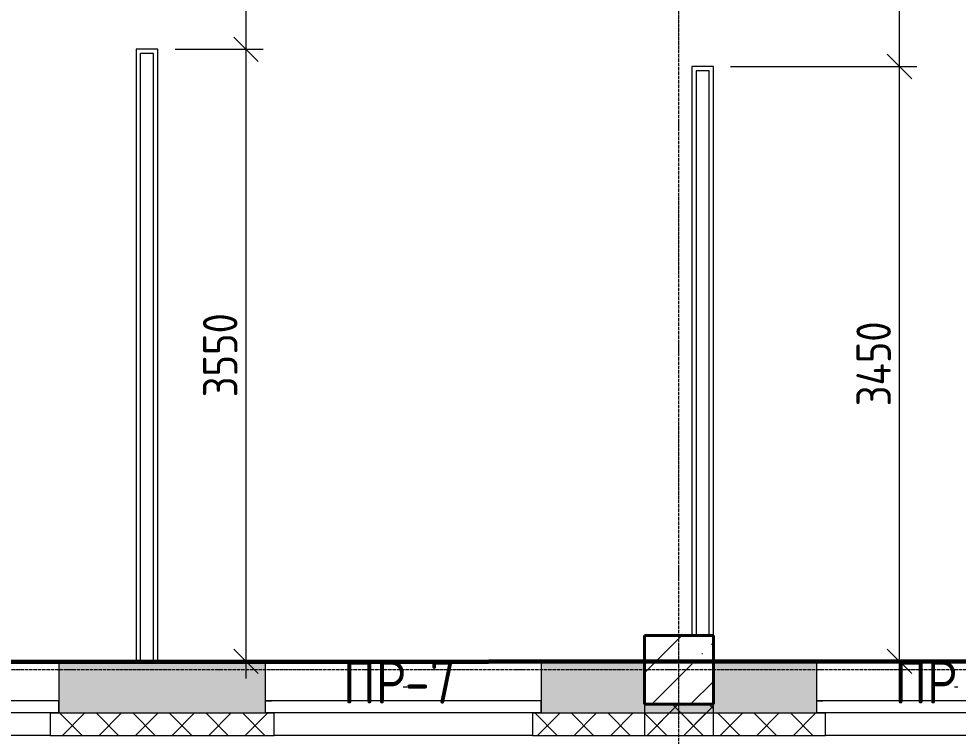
# Model space of a CAD drawing. Header units: millimetres. Extents: x -56773 to 225775, y -262288 to 26541.
# Drawn here: x 51777 to 57231, y -105329 to -101168 of the extents above; entities that cross this region are included whole.
import ezdxf

# ---------------------------------------------------------------- set-up
doc = ezdxf.new("R2010")
doc.units = ezdxf.units.MM
doc.linetypes.add('ADSK_Линия сетки', pattern=[25, 20, -2.5, 0, -2.5])
for name, color, linetype, lineweight in [('3.1 Штукатурка внешн стен для инвесторов', 5, 'Continuous', 60), ('_ Окна', 7, 'Continuous', 18), ('Марки', 7, 'Continuous', 20), ('Несущие колонны', 7, 'Continuous', 18), ('Окна', 7, 'Continuous', 9), ('Оси', 7, 'Continuous', 9), ('Размеры', 7, 'Continuous', 9), ('Стены внутренние', 7, 'Continuous', 18), ('Стены наружные', 7, 'Continuous', 18), ('Стены штриховка', 7, 'Continuous', 9)]:
    doc.layers.add(name, color=color, linetype=linetype, lineweight=lineweight)
doc.styles.add('GOST Common_2', font='', dxfattribs={"width": 0.9, "height": 250})
doc.styles.add('GOST Common_3', font='', dxfattribs={"width": 0.9, "height": 200})
doc.styles.get('GOST Common_2').set_extended_font_data('GOST Common')
doc.styles.get('GOST Common_3').set_extended_font_data('GOST Common')
doc.dimstyles.new('ADSK_Основной_2_0_2', dxfattribs={"dimscale": 304.8, "dimtxt": 201.142999, "dimasz": 0.463911, "dimexe": 0.328084, "dimexo": 0.328084, "dimgap": 0.164042, "dimtad": 1, "dimdec": 3, "dimrnd": 0.001, "dimdsep": 46, "dimtxsty": 'GOST Common_3', "dimblk1": 'OBLIQUE', "dimblk2": 'OBLIQUE', "dimsah": 1, "dimcen": 0.09, "dimdle": 0.328084, "dimazin": 2, "dimtfac": 1, "dimtdec": 4, "dimtix": 1, "dimtmove": 0, "dimatfit": 3, "dimfxl": 1, "dimtvp": 1, "dimtolj": 1, "dimtzin": 0, "dimlwd": 20, "dimlwe": 20, "dimarcsym": 2})
pattern_1 = [(45, (9.36, -97949.04), (-106.066, 106.066), []), (135, (9.36, -97949.04), (-106.066, -106.066), [])]

# ---------------------------------------------------------------- blocks, each defined once
blk = doc.blocks.new('ADSK_КолоннаЖБ_Прямоугольная - 400x400 мм-1807143-Кладочный план 2-го этаж')
at = {"layer": 'Несущие колонны', "lineweight": 40}
for p, q in [((-200, 200), (200, 200)), ((-200, -200), (-200, 200)), ((200, 200), (200, -200)), ((200, -200), (-200, -200))]:
    blk.add_line(p, q, dxfattribs=at)
blk = doc.blocks.new('ОКНО L03 _2СТ_RS - ОК-5_1600х2000h-3556615-Кладочный план 2-го этаж')
at = {"layer": '_ Окна'}
for p, q in [((-838.1, 149), (761.9, 149)), ((-838.1, 149), (-838.1, 79)), ((-838.1, 149), (-833.1, 149)), ((-818.1, 149), (-38.1, 149)), ((-38.1, 149), (741.9, 149)), ((761.9, 149), (756.9, 149)), ((761.9, 149), (761.9, 79)), ((-838.1, 79), (761.9, 79)), ((-838.1, 79), (-803.1, 79)), ((-818.1, 79), (-38.1, 79)), ((-38.1, 79), (741.9, 79)), ((761.9, 79), (726.9, 79))]:
    blk.add_line(p, q, dxfattribs=at)
at = {"layer": 'Окна'}
blk.add_line((-888.1, -150), (811.9, -150), dxfattribs=at)
blk = doc.blocks.new('_Oblique')
at = {"color": 0, "linetype": 'ByBlock', "lineweight": -2}
blk.add_line((-0.5, -0.5), (0.5, 0.5), dxfattribs=at)
blk = doc.blocks.new('*D4917')
at = {"layer": 'Defpoints', "color": 0, "transparency": 16777216}
for p in [(52584.4, -101344.1), (53096.5, -101344.1), (52996.5, -104894.1)]:
    blk.add_point(p, dxfattribs=at)
at = {"layer": 'Размеры', "color": 0, "lineweight": 20, "transparency": 16777216}
for p, q in [((53096.5, -104994.1), (53096.5, -101244.1)), ((52684.4, -101344.1), (53196.5, -101344.1)), ((53096.5, -104894.1), (53196.5, -104894.1))]:
    blk.add_line(p, q, dxfattribs=at)
at = {"layer": 'Размеры', "color": 0, "lineweight": 20, "transparency": 16777216, "xscale": 141.4, "yscale": 141.4, "zscale": 141.4}
for p, rotation in [((53096.5, -101344.1), 90), ((53096.5, -104894.1), 270)]:
    blk.add_blockref('_Oblique', p, dxfattribs=dict(at, rotation=rotation))
at = {"layer": 'Размеры', "color": 0, "lineweight": 9, "transparency": 16777216, "insert": (52946.5, -103119.1), "char_height": 200, "width": 605.475, "attachment_point": 5, "rotation": 90, "style": 'GOST Common_3'}
blk.add_mtext('\\A1;3550', dxfattribs=at)
blk = doc.blocks.new('*D4918')
at = {"layer": 'Defpoints', "color": 0, "transparency": 16777216}
for p in [(52584.4, -100344.1), (53096.5, -100344.1), (52584.4, -101344.1)]:
    blk.add_point(p, dxfattribs=at)
at = {"layer": 'Размеры', "color": 0, "lineweight": 20, "transparency": 16777216}
for p, q in [((53096.5, -101444.1), (53096.5, -100244.1)), ((52684.4, -100344.1), (53196.5, -100344.1)), ((52684.4, -101344.1), (53196.5, -101344.1))]:
    blk.add_line(p, q, dxfattribs=at)
at = {"layer": 'Размеры', "color": 0, "lineweight": 20, "transparency": 16777216, "xscale": 141.4, "yscale": 141.4, "zscale": 141.4}
for p, rotation in [((53096.5, -100344.1), 90), ((53096.5, -101344.1), 270)]:
    blk.add_blockref('_Oblique', p, dxfattribs=dict(at, rotation=rotation))
at = {"layer": 'Размеры', "color": 0, "lineweight": 9, "transparency": 16777216, "insert": (52946.5, -100844.1), "char_height": 200, "width": 560.473, "attachment_point": 5, "rotation": 90, "style": 'GOST Common_3'}
blk.add_mtext('\\A1;1000', dxfattribs=at)
blk = doc.blocks.new('*D4697')
at = {"layer": 'Defpoints', "color": 0, "transparency": 16777216}
for p in [(55809.4, -101444.1), (56889.9, -101444.1), (56789.9, -104894.1)]:
    blk.add_point(p, dxfattribs=at)
at = {"layer": 'Размеры', "color": 0, "lineweight": 20, "transparency": 16777216}
for p, q in [((56889.9, -104994.1), (56889.9, -101344.1)), ((55909.4, -101444.1), (56989.9, -101444.1)), ((56889.9, -104894.1), (56989.9, -104894.1))]:
    blk.add_line(p, q, dxfattribs=at)
at = {"layer": 'Размеры', "color": 0, "lineweight": 20, "transparency": 16777216, "xscale": 141.4, "yscale": 141.4, "zscale": 141.4}
for p, rotation in [((56889.9, -101444.1), 90), ((56889.9, -104894.1), 270)]:
    blk.add_blockref('_Oblique', p, dxfattribs=dict(at, rotation=rotation))
at = {"layer": 'Размеры', "color": 0, "lineweight": 9, "transparency": 16777216, "insert": (56739.9, -103169.1), "char_height": 200, "width": 625.93, "attachment_point": 5, "rotation": 90, "style": 'GOST Common_3'}
blk.add_mtext('\\A1;3450', dxfattribs=at)
blk = doc.blocks.new('*D4698')
at = {"layer": 'Defpoints', "color": 0, "transparency": 16777216}
for p in [(55809.4, -100244.1), (56889.9, -100244.1), (55809.4, -101444.1)]:
    blk.add_point(p, dxfattribs=at)
at = {"layer": 'Размеры', "color": 0, "lineweight": 20, "transparency": 16777216}
for p, q in [((56889.9, -101544.1), (56889.9, -100144.1)), ((55909.4, -100244.1), (56989.9, -100244.1)), ((55909.4, -101444.1), (56989.9, -101444.1))]:
    blk.add_line(p, q, dxfattribs=at)
at = {"layer": 'Размеры', "color": 0, "lineweight": 20, "transparency": 16777216, "xscale": 141.4, "yscale": 141.4, "zscale": 141.4}
for p, rotation in [((56889.9, -100244.1), 90), ((56889.9, -101444.1), 270)]:
    blk.add_blockref('_Oblique', p, dxfattribs=dict(at, rotation=rotation))
at = {"layer": 'Размеры', "color": 0, "lineweight": 9, "transparency": 16777216, "insert": (56739.9, -100844.1), "char_height": 200, "width": 560.473, "attachment_point": 5, "rotation": 90, "style": 'GOST Common_3'}
blk.add_mtext('\\A1;1200', dxfattribs=at)
blk = doc.blocks.new('ADSK_Марка_Отверстие - Экземпляр_Только Марка-157312-Кладочный план 2-го этаж')
at = {"layer": 'Марки'}
blk.add_line((0, 0), (0.2, 0), dxfattribs=at)

msp = doc.modelspace()

# ---------------------------------------------------------------- hatches: boundary and pattern name
at = {"layer": 'Несущие колонны', "lineweight": 9}
h = msp.add_hatch(dxfattribs=at)
h.set_pattern_fill('FP_1', color=256, style=0, pattern_type=2)
h.set_pattern_definition([(45, (9.36, -97949.04), (-224.5064, 224.5064), []), (45, (233.87, -97949.04), (-224.5064, 224.5064), [396.875, -79.375, 3.353, -76.022])])
h.paths.add_polyline_path([(55809.3615, -105144.0666), (55809.3615, -104744.0666), (55409.3615, -104744.0666), (55409.3615, -105144.0666)])
at = {"layer": 'Стены внутренние', "lineweight": 9}
h = msp.add_hatch(dxfattribs=at)
h.set_pattern_fill('FP_2', color=256, style=0, pattern_type=2)
h.set_pattern_definition([(45, (9.36, -97949.04), (84.18955, 308.69595), [396.875, -79.375, 3.353, -76.022])])
h.paths.add_polyline_path([(56459.3615, -105194.0666), (56459.3615, -105193.0666), (56409.3615, -105193.0666), (56409.3615, -104894.0666), (55809.3615, -104894.0666), (55809.3615, -105144.0666), (55409.3615, -105144.0666), (55409.3615, -104894.0666), (54809.3615, -104894.0666), (54809.3615, -105193.0666), (56326.6505, -105194.0666)])
h.paths.add_polyline_path([(59222.263, -105194.0666), (59209.3615, -105193.0666), (59209.3615, -104894.0666), (58009.3615, -104894.0666), (58009.3615, -105193.0666), (57959.3615, -105194.0666)])
h.paths.add_polyline_path([(61393.9725, -105194.0666), (61559.3615, -105194.0666), (61559.3615, -105144.0666), (61409.3615, -105144.0666), (61409.3615, -104894.0666), (60809.3615, -104894.0666), (60809.3615, -105193.0666), (60759.3615, -105194.0666)])
h.paths.add_polyline_path([(44959.3615, -105194.0666), (46909.3615, -105193.0666), (46909.3615, -104894.0666), (46009.3615, -104894.0666), (46009.3615, -105144.0666), (45609.3615, -105144.0666), (45609.3615, -104894.0666), (45009.3615, -104894.0666), (45009.3615, -105193.0666), (44959.3615, -105193.0666)])
h.paths.add_polyline_path([(37459.3615, -105194.0666), (37459.3615, -105193.0666), (37409.3615, -105193.0666), (37409.3615, -104894.0666), (36209.3615, -104894.0666), (36209.3615, -105193.0666), (36159.3615, -105194.0666)])
h.paths.add_polyline_path([(40659.3615, -105194.0666), (40659.3615, -105193.0666), (40609.3615, -105193.0666), (40609.3615, -104894.0666), (40009.3615, -104894.0666), (40009.3615, -105144.0666), (39609.3615, -105144.0666), (39609.3615, -104894.0666), (39009.3615, -104894.0666), (39009.3615, -105193.0666), (38959.3615, -105194.0666)])
h.paths.add_polyline_path([(50459.3615, -105194.0666), (50459.3615, -105193.0666), (50409.3615, -105193.0666), (50409.3615, -104894.0666), (49809.3615, -104894.0666), (49809.3615, -105144.0666), (49409.3615, -105144.0666), (49409.3615, -104894.0666), (48509.3615, -104894.0666), (48509.3615, -105193.0666), (48459.3615, -105194.0666)])
h.paths.add_polyline_path([(53259.3615, -105194.0666), (53259.3615, -105193.0666), (53209.3615, -105193.0666), (53209.3615, -104894.0666), (52009.3615, -104894.0666), (52009.3615, -105193.0666), (51959.3615, -105194.0666)])
h.paths.add_polyline_path([(42159.3615, -105194.0666), (43409.3615, -105193.0666), (43409.3615, -104894.0666), (42209.3615, -104894.0666), (42209.3615, -105193.0666), (42159.3615, -105193.0666)])
h.paths.add_polyline_path([(30266.1372, -105194.0666), (31409.3615, -105193.0666), (31409.3615, -104894.0666), (30209.3615, -104894.0666), (30209.3615, -105193.0666), (30159.3615, -105194.0666)])
h.paths.add_polyline_path([(19459.3615, -105194.0666), (19459.3615, -105193.0666), (19409.3615, -105193.0666), (19409.3615, -104894.0666), (18209.3615, -104894.0666), (18209.3615, -105193.0666), (18683.6869, -105194.0666)])
h.paths.add_polyline_path([(15609.3615, -105194.0666), (15609.3615, -104894.0666), (15009.3615, -104894.0666), (15009.3615, -105144.0666), (14609.3615, -105144.0666), (14609.3615, -104894.0666), (14009.3615, -104894.0666), (14009.3615, -105193.0666), (13959.3615, -105194.0666)])
h.paths.add_polyline_path([(20959.3615, -105194.0666), (21609.3615, -105194.0666), (21609.3615, -104894.0666), (21009.3615, -104894.0666), (21009.3615, -105193.0666), (20959.3615, -105193.0666)])
h.paths.add_polyline_path([(28659.3615, -105194.0666), (28659.3615, -105193.0666), (28609.3615, -105193.0666), (28609.3615, -104894.0666), (28009.3615, -104894.0666), (28009.3615, -105144.0666), (27609.3615, -105144.0666), (27609.3615, -104894.0666), (27009.3615, -104894.0666), (27009.3615, -105193.0666), (27370.5247, -105194.0666)])
h.paths.add_polyline_path([(32959.3615, -105194.0666), (34609.3615, -105193.0666), (34609.3615, -104894.0666), (34009.3615, -104894.0666), (34009.3615, -105144.0666), (33609.3615, -105144.0666), (33609.3615, -104894.0666), (33009.3615, -104894.0666), (33009.3615, -105193.0666), (32959.3615, -105193.0666)])
h.paths.add_polyline_path([(22009.3615, -105194.0666), (22609.3615, -105193.0666), (22609.3615, -104894.0666), (22009.3615, -104894.0666), (22009.3615, -105144.0666)])
h.paths.add_polyline_path([(25459.3615, -105194.0666), (25459.3615, -105193.0666), (25409.3615, -105193.0666), (25409.3615, -104894.0666), (24209.3615, -104894.0666), (24209.3615, -105193.0666), (24474.9121, -105194.0666)])
h.paths.add_polyline_path([(16009.3615, -105194.0666), (16609.3615, -105193.0666), (16609.3615, -104894.0666), (16009.3615, -104894.0666), (16009.3615, -105144.0666)])
h.paths.add_polyline_path([(6459.3615, -105194.0666), (6459.3615, -105193.0666), (6409.3615, -105193.0666), (6409.3615, -104894.0666), (5209.3615, -104894.0666), (5209.3615, -105193.0666), (5159.3615, -105194.0666)])
h.paths.add_polyline_path([(-5540.6385, -105194.0666), (-5540.6385, -105193.0666), (-5590.6385, -105193.0666), (-5590.6385, -104894.0666), (-6790.6385, -104894.0666), (-6790.6385, -105193.0666), (-6840.6385, -105194.0666)])
h.paths.add_polyline_path([(-2340.6385, -105194.0666), (-2340.6385, -105193.0666), (-2390.6385, -105193.0666), (-2390.6385, -104894.0666), (-2990.6385, -104894.0666), (-2990.6385, -105144.0666), (-3390.6385, -105144.0666), (-3390.6385, -104894.0666), (-3990.6385, -104894.0666), (-3990.6385, -105193.0666), (-4040.6385, -105194.0666)])
h.paths.add_polyline_path([(1959.3615, -105194.0666), (3609.3615, -105193.0666), (3609.3615, -104894.0666), (3009.3615, -104894.0666), (3009.3615, -105144.0666), (2609.3615, -105144.0666), (2609.3615, -104894.0666), (2009.3615, -104894.0666), (2009.3615, -105193.0666), (1959.3615, -105193.0666)])
h.paths.add_polyline_path([(12459.3615, -105194.0666), (12459.3615, -105193.0666), (12409.3615, -105193.0666), (12409.3615, -104894.0666), (11209.3615, -104894.0666), (11209.3615, -105193.0666), (11159.3615, -105194.0666)])
h.paths.add_polyline_path([(9659.3615, -105194.0666), (9659.3615, -105193.0666), (9609.3615, -105193.0666), (9609.3615, -104894.0666), (9009.3615, -104894.0666), (9009.3615, -105144.0666), (8609.3615, -105144.0666), (8609.3615, -104894.0666), (8009.3615, -104894.0666), (8009.3615, -105193.0666), (7959.3615, -105194.0666)])
h.paths.add_polyline_path([(459.3615, -105194.0666), (459.3615, -105193.0666), (409.3615, -105193.0666), (409.3615, -104894.0666), (-790.6385, -104894.0666), (-790.6385, -105193.0666), (-840.6385, -105194.0666)])
h.paths.add_polyline_path([(-8340.6385, -105194.0666), (-8340.6385, -105193.0666), (-8390.6385, -105193.0666), (-8390.6385, -104894.0666), (-8990.6385, -104894.0666), (-8990.6385, -105144.0666), (-9390.6385, -105144.0666), (-9390.6385, -104894.0666), (-10590.6385, -104894.0666), (-10590.6385, -105193.0666), (-10272.4389, -105194.0666)])
h.paths.add_polyline_path([(-17240.6385, -105194.0666), (-15990.6385, -105193.0666), (-15990.6385, -104894.0666), (-17190.6385, -104894.0666), (-17190.6385, -105193.0666), (-17240.6385, -105193.0666)])
h.paths.add_polyline_path([(-18959.2766, -105194.0666), (-18790.6385, -105193.0666), (-18790.6385, -104894.0666), (-19390.6385, -104894.0666), (-19390.6385, -105194.0666)])
h.paths.add_polyline_path([(-13168.0514, -105194.0666), (-12190.6385, -105193.0666), (-12190.6385, -104894.0666), (-13390.6385, -104894.0666), (-13390.6385, -105144.0666), (-13790.6385, -105144.0666), (-13790.6385, -104894.0666), (-14390.6385, -104894.0666), (-14390.6385, -105193.0666), (-13891.9546, -105194.0666)])
at = {"layer": 'Стены наружные', "lineweight": 9}
h = msp.add_hatch(dxfattribs=at)
h.set_pattern_fill('FP_4', color=256, style=0, pattern_type=2)
h.set_pattern_definition(pattern_1)
h.paths.add_polyline_path([(60759.3615, -105324.0666), (61989.3615, -105324.0666), (61989.3615, -105194.0666), (60759.3615, -105194.0666)])
h.paths.add_polyline_path([(59222.263, -105324.0666), (59259.3615, -105324.0666), (59259.3615, -105194.0666), (57959.3615, -105194.0666), (57959.3615, -105324.0666)])
h.paths.add_polyline_path([(46959.3615, -105324.0666), (46959.3615, -105194.0666), (44959.3615, -105194.0666), (44959.3615, -105324.0666)])
h.paths.add_polyline_path([(50459.3615, -105324.0666), (50459.3615, -105194.0666), (48459.3615, -105194.0666), (48459.3615, -105324.0666)])
h.paths.add_polyline_path([(37459.3615, -105324.0666), (37459.3615, -105194.0666), (36159.3615, -105194.0666), (36159.3615, -105324.0666)])
h.paths.add_polyline_path([(38959.3615, -105324.0666), (40659.3615, -105324.0666), (40659.3615, -105194.0666), (38959.3615, -105194.0666)])
h.paths.add_polyline_path([(43459.3615, -105324.0666), (43459.3615, -105194.0666), (42159.3615, -105194.0666), (42159.3615, -105324.0666)])
h.paths.add_polyline_path([(56326.6505, -105324.0666), (56459.3615, -105324.0666), (56459.3615, -105194.0666), (54759.3615, -105194.0666), (54759.3615, -105324.0666)])
h.paths.add_polyline_path([(51959.3615, -105324.0666), (53259.3615, -105324.0666), (53259.3615, -105194.0666), (51959.3615, -105194.0666)])
h.paths.add_polyline_path([(25459.3615, -105324.0666), (25459.3615, -105194.0666), (24159.3615, -105194.0666), (24159.3615, -105324.0666), (24474.9121, -105324.0666)])
h.paths.add_polyline_path([(18159.3615, -105324.0666), (19459.3615, -105324.0666), (19459.3615, -105194.0666), (18159.3615, -105194.0666)])
h.paths.add_polyline_path([(16659.3615, -105324.0666), (16659.3615, -105194.0666), (16009.3615, -105194.0666), (16009.3615, -105324.0666)])
h.paths.add_polyline_path([(28659.3615, -105324.0666), (28659.3615, -105194.0666), (26959.3615, -105194.0666), (26959.3615, -105324.0666), (27370.5247, -105324.0666)])
h.paths.add_polyline_path([(21579.2995, -105324.0666), (21609.3615, -105324.0666), (21609.3615, -105194.0666), (20959.3615, -105194.0666), (20959.3615, -105324.0666)])
h.paths.add_polyline_path([(30159.3615, -105324.0666), (31459.3615, -105324.0666), (31459.3615, -105194.0666), (30159.3615, -105194.0666)])
h.paths.add_polyline_path([(22659.3615, -105324.0666), (22659.3615, -105194.0666), (22009.3615, -105194.0666), (22009.3615, -105324.0666)])
h.paths.add_polyline_path([(32959.3615, -105324.0666), (34659.3615, -105324.0666), (34659.3615, -105194.0666), (32959.3615, -105194.0666)])
h.paths.add_polyline_path([(15609.3615, -105324.0666), (15609.3615, -105194.0666), (13959.3615, -105194.0666), (13959.3615, -105324.0666)])
h.paths.add_polyline_path([(-2340.6385, -105324.0666), (-2340.6385, -105194.0666), (-4040.6385, -105194.0666), (-4040.6385, -105324.0666)])
h.paths.add_polyline_path([(12459.3615, -105324.0666), (12459.3615, -105194.0666), (11159.3615, -105194.0666), (11159.3615, -105324.0666)])
h.paths.add_polyline_path([(459.3615, -105324.0666), (459.3615, -105194.0666), (-840.6385, -105194.0666), (-840.6385, -105324.0666)])
h.paths.add_polyline_path([(3659.3615, -105324.0666), (3659.3615, -105194.0666), (1959.3615, -105194.0666), (1959.3615, -105324.0666)])
h.paths.add_polyline_path([(7959.3615, -105324.0666), (9659.3615, -105324.0666), (9659.3615, -105194.0666), (7959.3615, -105194.0666)])
h.paths.add_polyline_path([(6459.3615, -105324.0666), (6459.3615, -105194.0666), (5159.3615, -105194.0666), (5159.3615, -105324.0666)])
h.paths.add_polyline_path([(-13891.9546, -105324.0666), (-12140.6385, -105324.0666), (-12140.6385, -105194.0666), (-14440.6385, -105194.0666), (-14440.6385, -105324.0666)])
h.paths.add_polyline_path([(-10640.6385, -105324.0666), (-8340.6385, -105324.0666), (-8340.6385, -105194.0666), (-10640.6385, -105194.0666)])
h.paths.add_polyline_path([(-16063.664, -105324.0666), (-15940.6385, -105324.0666), (-15940.6385, -105194.0666), (-17240.6385, -105194.0666), (-17240.6385, -105324.0666)])
h.paths.add_polyline_path([(-18740.6385, -105324.0666), (-18740.6385, -105194.0666), (-19790.6385, -105194.0666), (-19790.6385, -105324.0666), (-18959.2766, -105324.0666)])
h.paths.add_polyline_path([(-5540.6385, -105324.0666), (-5540.6385, -105194.0666), (-6840.6385, -105194.0666), (-6840.6385, -105324.0666)])
h = msp.add_hatch(dxfattribs=at)
h.set_pattern_fill('FP_4', color=256, style=0, pattern_type=2)
h.set_pattern_definition(pattern_1)
h.paths.add_polyline_path([(55409.3615, -105324.0666), (55809.3615, -105324.0666), (55809.3615, -105144.0666), (55409.3615, -105144.0666)])

# ---------------------------------------------------------------- linework, layer by layer
at = {"layer": '3.1 Штукатурка внешн стен для инвесторов'}
msp.add_lwpolyline([(61409.3615, -104894.0666), (-19390.6385, -104944.0666), (-19590.6385, -104944.0666), (-19540.6385, -87219.0666)], dxfattribs=at)
at = {"layer": 'Несущие колонны', "lineweight": 9}
for p, q in [((55684.3615, -104744.0666), (55409.3615, -104744.0666)), ((55409.3615, -104744.0666), (55409.3615, -104894.0666)), ((55709.3615, -104744.0666), (55684.3615, -104744.0666)), ((55784.3615, -104744.0666), (55709.3615, -104744.0666)), ((55809.3615, -104744.0666), (55784.3615, -104744.0666)), ((55809.3615, -104894.0666), (55809.3615, -104744.0666)), ((55409.3615, -104894.0666), (55409.3615, -105144.0666)), ((55809.3615, -105144.0666), (55809.3615, -104894.0666)), ((55409.3615, -105144.0666), (55809.3615, -105144.0666))]:
    msp.add_line(p, q, dxfattribs=at)
at = {"layer": 'Оси', "linetype": 'ADSK_Линия сетки', "lineweight": 5}
for p, q in [((55609.3615, -108922.9178), (55609.3615, -87921.5904)), ((62525.08, -104944.0666), (-25230.7352, -104944.0666))]:
    msp.add_line(p, q, dxfattribs=at)
at = {"layer": 'Стены внутренние', "lineweight": 5}
for p, q in [((52459.3615, -101344.0666), (52459.3615, -104894.0666)), ((52584.3615, -101344.0666), (52459.3615, -101344.0666)), ((52584.3615, -104894.0666), (52584.3615, -101344.0666)), ((55684.3615, -101444.0666), (55684.3615, -104744.0666)), ((55809.3615, -101444.0666), (55684.3615, -101444.0666)), ((55809.3615, -104744.0666), (55809.3615, -101444.0666)), ((55684.3615, -104744.0666), (55809.3615, -104744.0666)), ((50409.3615, -104894.0666), (52009.3615, -104894.0666)), ((52459.3615, -104894.0666), (52009.3615, -104894.0666)), ((52009.3615, -104894.0666), (52009.3615, -105193.0666)), ((53209.3615, -104894.0666), (52584.3615, -104894.0666)), ((53209.3615, -105193.0666), (53209.3615, -104894.0666)), ((53209.3615, -104894.0666), (54809.3615, -104894.0666)), ((55409.3615, -104894.0666), (54809.3615, -104894.0666)), ((54809.3615, -104894.0666), (54809.3615, -105193.0666)), ((55409.3615, -105144.0666), (55409.3615, -104894.0666)), ((56409.3615, -104894.0666), (55809.3615, -104894.0666)), ((55809.3615, -104894.0666), (55809.3615, -105144.0666)), ((56409.3615, -105193.0666), (56409.3615, -104894.0666)), ((56409.3615, -104894.0666), (58009.3615, -104894.0666)), ((52009.3615, -105193.0666), (51959.3615, -105193.0666)), ((51959.3615, -105193.0666), (51959.3615, -105194.0666)), ((53259.3615, -105193.0666), (53209.3615, -105193.0666)), ((53259.3615, -105194.0666), (53259.3615, -105193.0666)), ((54809.3615, -105193.0666), (54759.3615, -105193.0666)), ((54759.3615, -105193.0666), (54759.3615, -105194.0666)), ((56459.3615, -105193.0666), (56409.3615, -105193.0666)), ((56459.3615, -105194.0666), (56459.3615, -105193.0666))]:
    msp.add_line(p, q, dxfattribs=at)
at = {"layer": 'Стены наружные', "lineweight": 9}
for p, q in [((51959.3615, -105194.0666), (51959.3615, -105324.0666)), ((53259.3615, -105324.0666), (53259.3615, -105194.0666)), ((54759.3615, -105194.0666), (54759.3615, -105324.0666)), ((55809.3615, -105144.0666), (55409.3615, -105144.0666)), ((55409.3615, -105144.0666), (55409.3615, -105324.0666)), ((55809.3615, -105324.0666), (55809.3615, -105144.0666)), ((56459.3615, -105324.0666), (56459.3615, -105194.0666)), ((51959.3615, -105324.0666), (50459.3615, -105324.0666)), ((51959.3615, -105324.0666), (53259.3615, -105324.0666)), ((54759.3615, -105324.0666), (53259.3615, -105324.0666)), ((54759.3615, -105324.0666), (56459.3615, -105324.0666)), ((57959.3615, -105324.0666), (56459.3615, -105324.0666))]:
    msp.add_line(p, q, dxfattribs=at)
at = {"layer": 'Стены штриховка', "lineweight": 9}
for p, q in [((52559.3615, -101369.0666), (52484.3615, -101369.0666)), ((52484.3615, -104894.0666), (52484.3615, -101369.0666)), ((52559.3615, -104894.0666), (52559.3615, -101369.0666)), ((55709.3615, -101469.0666), (55709.3615, -104744.0666)), ((55784.3615, -101469.0666), (55709.3615, -101469.0666)), ((55784.3615, -104744.0666), (55784.3615, -101469.0666)), ((52459.3615, -104894.0666), (52584.3615, -104894.0666)), ((51959.3615, -105194.0666), (53259.3615, -105194.0666)), ((54759.3615, -105194.0666), (56459.3615, -105194.0666))]:
    msp.add_line(p, q, dxfattribs=at)

# ---------------------------------------------------------------- block references
at = {"layer": 'Марки', "xscale": 99.99999999999993, "yscale": 99.99999999999993, "zscale": 99.99999999999993}
for p in [(54009.3615, -105043.0666), (57209.3615, -105043.0666)]:
    msp.add_blockref('ADSK_Марка_Отверстие - Экземпляр_Только Марка-157312-Кладочный план 2-го этаж', p, dxfattribs=at)
at = {"layer": 'Несущие колонны', "lineweight": 40, "rotation": 89.9999999999999}
msp.add_blockref('ADSK_КолоннаЖБ_Прямоугольная - 400x400 мм-1807143-Кладочный план 2-го этаж', (55609.3615, -104944.0666), dxfattribs=at)
at = {"layer": 'Окна', "rotation": 180}
for p in [(51171.2615, -105044.0666), (53971.2615, -105044.0666), (57171.2615, -105044.0666)]:
    msp.add_blockref('ОКНО L03 _2СТ_RS - ОК-5_1600х2000h-3556615-Кладочный план 2-го этаж', p, dxfattribs=at)

# ---------------------------------------------------------------- texts
at = {"layer": 'Марки', "lineweight": 9, "char_height": 250, "attachment_point": 1, "style": 'GOST Common_2'}
for s, insert, width in [('ПР', (53659.4307, -104890.0854), 432.91125), ('-7', (54016.6182, -104890.0854), 389.620125), ('ПР', (56859.4307, -104890.0854), 432.91125)]:
    msp.add_mtext(s, dxfattribs=dict(at, insert=insert, width=width))

# ---------------------------------------------------------------- dimensions: what is measured, and where the dimension line sits
at = {"layer": 'Размеры', "lineweight": 9}
for base, p1, p2, override, picture, middle in [((56889.9256, -100244.0666), (55809.3615, -101444.0666), (55809.3615, -100244.0666), {"dimpost": '<>', "dimfxl": 1200}, '*D4698', (56739.9256, -100844.0666)), ((53096.454, -100344.0666), (52584.3615, -101344.0666), (52584.3615, -100344.0666), {"dimpost": '<>', "dimfxl": 1000}, '*D4918', (52946.454, -100844.0666)), ((53096.454, -101344.0666), (52996.4691, -104894.0666), (52584.3615, -101344.0666), {"dimpost": '<>', "dimfxl": 3573.840045}, '*D4917', (52946.454, -103119.0666)), ((56889.9256, -101444.0666), (56789.9407, -104894.0666), (55809.3615, -101444.0666), {"dimpost": '<>', "dimfxl": 3586.646836}, '*D4697', (56739.9256, -103169.0666))]:
    dim = msp.add_linear_dim(base=base, p1=p1, p2=p2, angle=90, dimstyle='ADSK_Основной_2_0_2', override=override, dxfattribs=at)
    dim.commit()
    dim.dimension.update_dxf_attribs({"geometry": picture, "text_midpoint": middle})

doc.saveas('drawing.dxf')
